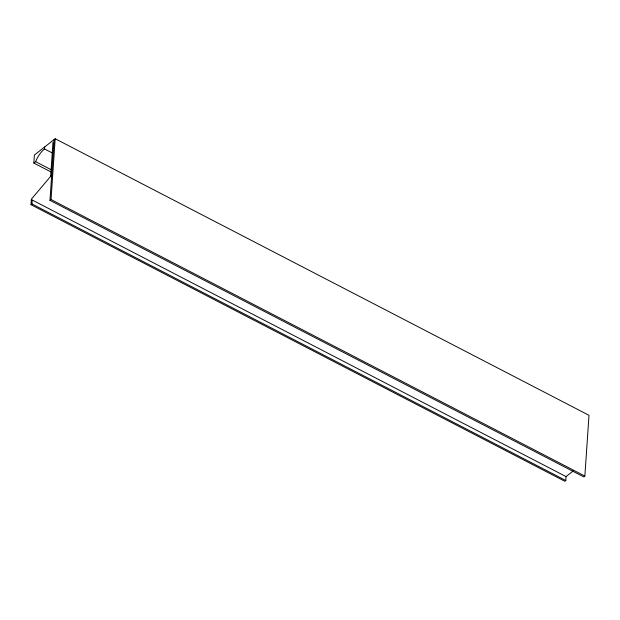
<?xml version="1.0" encoding="UTF-8"?>
<svg xmlns="http://www.w3.org/2000/svg" width="620" height="620" viewBox="0 0 620 620"><rect width="100%" height="100%" fill="white"/><g stroke="black" fill="none" stroke-linecap="round" stroke-linejoin="round"><path stroke-width="0.93" d="M31.264 200.779L32.232 200.028L566.044 476.586L565.781 480.508L564.82 481.26L31 204.701L31.38 199.152L51.693 175.142M51.034 171.965L33.837 163.06L34.387 155.031L55.18 138.741L589 415.299L584.854 476.075L583.792 476.912L49.972 200.353L54.118 139.577M31 204.701L31.961 203.949L32.232 200.028M33.837 163.06L35.619 161.665A16.577 7.386 -62.6 0 1 44.532 148.94L44.663 146.979M50.646 176.375L52.971 142.329M49.972 200.353L51.041 199.524L55.18 138.741M565.843 476.741L573.43 470.797M44.532 148.94L52.266 152.954M35.619 161.665L51.096 169.679M51.041 199.524L584.854 476.075M31.961 203.949L565.781 480.508"/></g></svg>
